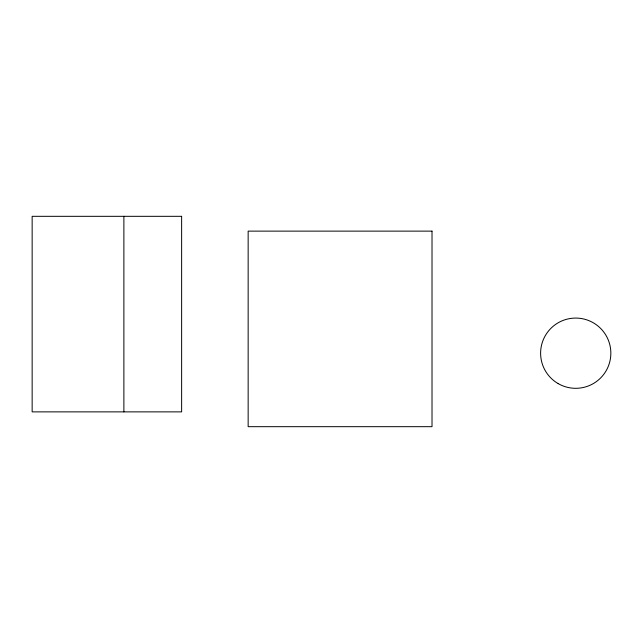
<?xml version="1.0" encoding="UTF-8"?>
<svg xmlns="http://www.w3.org/2000/svg" width="643" height="643" viewBox="0 0 643 643"><rect width="100%" height="100%" fill="white"/><g stroke="black" fill="none" stroke-linecap="round" stroke-linejoin="round"><path stroke-width="0.96" d="M123.882 216.321L123.882 411.874M181.631 216.321L32.15 216.321L32.15 411.874L181.631 411.874L181.631 216.321M432.016 231.126L248.15 231.126L248.15 426.679L432.016 426.679L432.016 231.126M558.164 383.606A35.124 35.124 0 0 0 610.85 353.192A35.124 35.124 0 0 0 558.164 322.778A35.124 35.124 0 0 0 558.164 383.606"/></g></svg>
